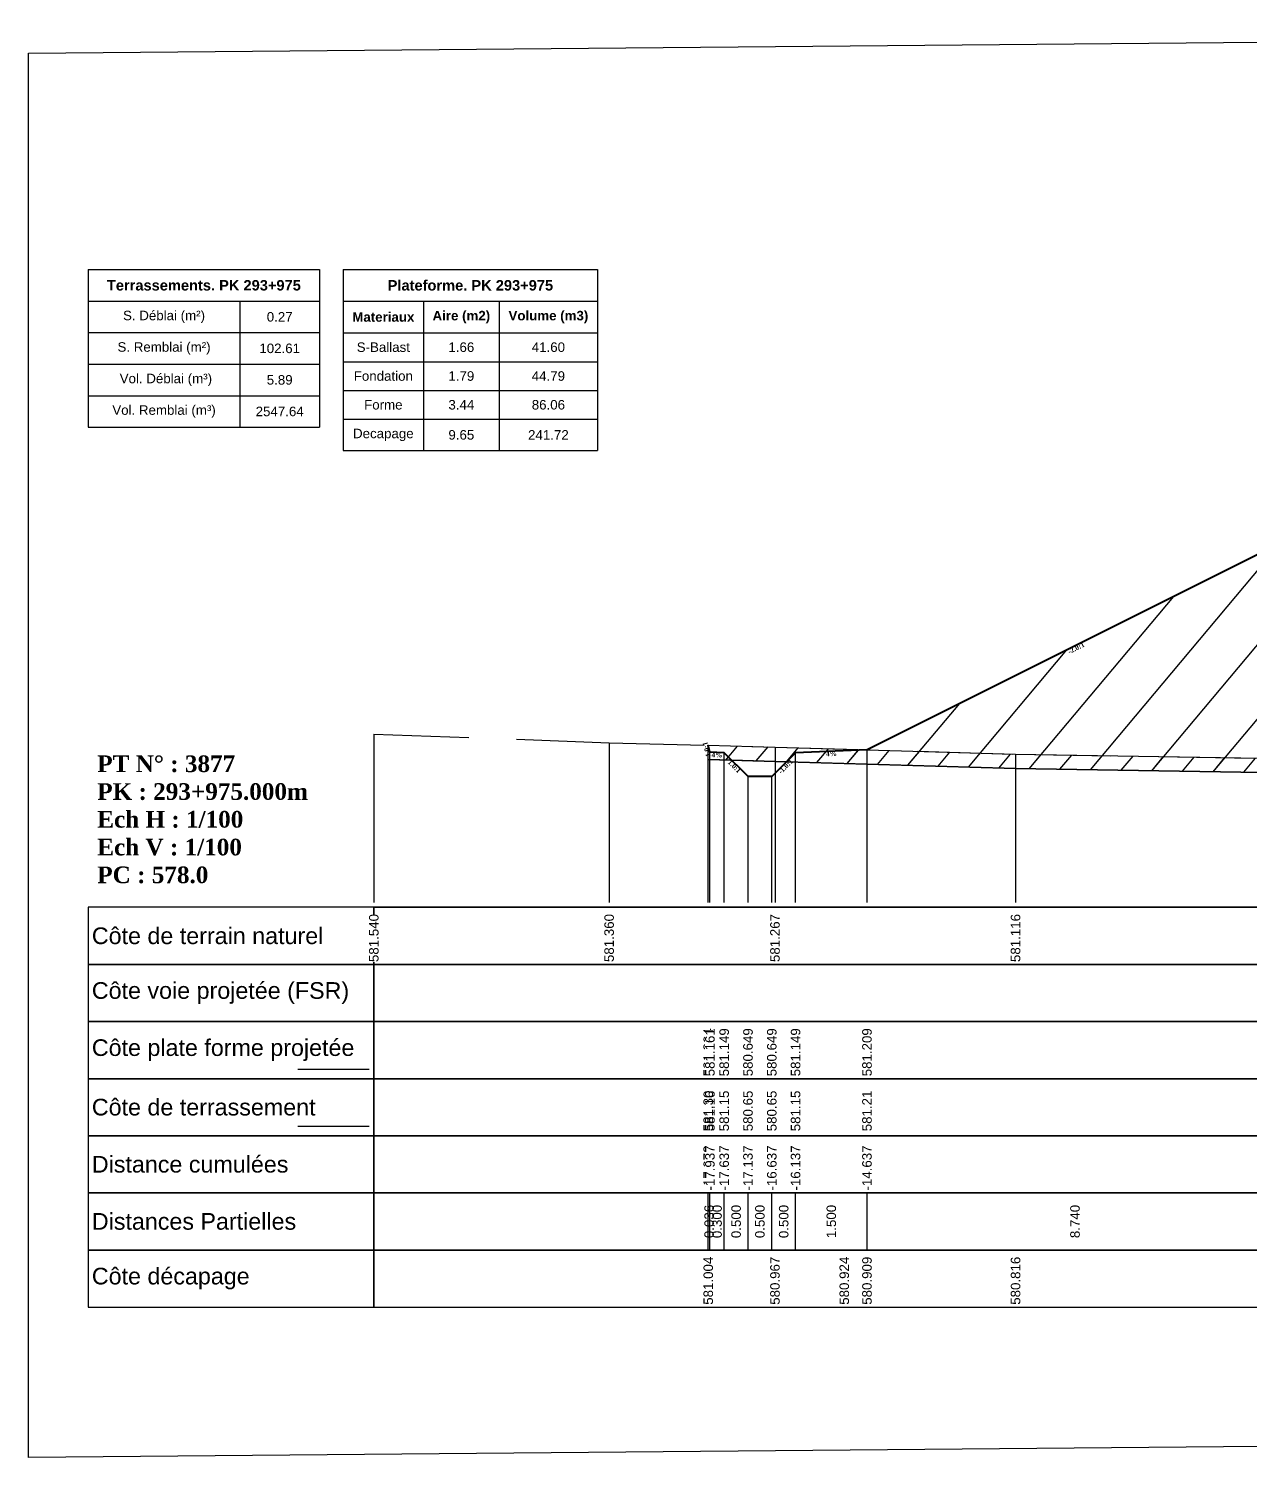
# Model space of a CAD drawing. Header units: millimetres. Extents: x 2762 to 3076, y 916 to 3305.
# Drawn here: x 2789.8 to 2815.47, y 1325.13 to 1355.15 of the extents above; entities that cross this region are included whole.
import ezdxf

# ---------------------------------------------------------------- set-up
doc = ezdxf.new("R2010")
doc.units = ezdxf.units.MM
doc.header["$LTSCALE"] = 2
doc.linetypes.add('CACHE', pattern=[9.525, 6.35, -3.175])
doc.linetypes.add('DASHED', pattern=[0.75, 0.5, -0.25])
for name, color, linetype in [('C-ANNO-TABL', 1, 'Continuous'), ('C-ANNO-TABL-TEXT', 150, 'Continuous'), ('C-ANNO-TABL-TITL', 150, 'Continuous'), ('C-ANNO-TABL-TTBL', 5, 'Continuous'), ('C-ROAD-CORR', 5, 'Continuous'), ('C-ROAD-SCTN', 7, 'Continuous')]:
    doc.layers.add(name, color=color, linetype=linetype)
doc.styles.add('ARIAL', font='arial.ttf')
doc.styles.add('C3D_Etiquette', font='romans.shx')
doc.styles.add('C3D_Profil_Travers', font='romans.shx')
doc.styles.get("Standard").update_dxf_attribs({"font": 'arial.ttf'})

msp = doc.modelspace()

# ---------------------------------------------------------------- hatches: boundary and pattern name
at = {"linetype": 'Continuous', "lineweight": -3}
h = msp.add_hatch(dxfattribs=at)
h.set_pattern_fill('_U', color=3, angle=50, style=0, pattern_type=0)
h.set_pattern_definition([(50, (2805.7278, 1339.7436), (-0.766044, 0.642788), [])])
h.paths.add_polyline_path([(2805.728, 1339.744), (2805.917, 1339.933), (2807.417, 1339.993), (2816.158, 1344.363), (2824.155, 1344.683), (2826.551, 1344.587), (2836.254, 1339.736), (2836.254, 1339.436), (2823.404, 1339.423), (2822.55, 1339.425), (2819.804, 1339.452), (2810.539, 1339.6)])
h.paths.add_polyline_path([(2804.082, 1339.788), (2804.082, 1340.088), (2804.117, 1339.945), (2804.417, 1339.933), (2804.576, 1339.775)])
h = msp.add_hatch(dxfattribs=at)
h.set_pattern_fill('_U', color=150, scale=0.5, angle=50, style=0, pattern_type=0)
h.set_pattern_definition([(50, (2805.7278, 1339.74364), (-0.383022, 0.321394), [])])
h.paths.add_polyline_path([(2805.728, 1339.744), (2805.917, 1339.933), (2807.417, 1339.993), (2810.539, 1339.9), (2819.804, 1339.752), (2822.55, 1339.725), (2823.404, 1339.723), (2836.254, 1339.736), (2836.254, 1339.436), (2823.404, 1339.423), (2822.55, 1339.425), (2819.804, 1339.452), (2810.539, 1339.6)])
h.paths.add_polyline_path([(2804.082, 1340.088), (2805.484, 1340.051), (2807.417, 1339.993), (2805.917, 1339.933), (2805.728, 1339.744), (2805.484, 1339.751), (2804.576, 1339.775), (2804.417, 1339.933), (2804.117, 1339.945)])
h.paths.add_polyline_path([(2804.082, 1339.788), (2804.082, 1340.088), (2804.117, 1339.945), (2804.417, 1339.933), (2804.576, 1339.775)])

# ---------------------------------------------------------------- linework, layer by layer
at = {"color": 253, "linetype": 'Continuous', "lineweight": -3}
for p, q in [((2807.417, 1339.993), (2816.158, 1344.363)), ((2804.082, 1340.088), (2805.484, 1340.051)), ((2804.117, 1339.945), (2804.082, 1340.088)), ((2804.082, 1339.788), (2804.082, 1340.088)), ((2804.082, 1340.088), (2804.117, 1339.945)), ((2804.082, 1339.788), (2804.082, 1340.088)), ((2804.082, 1340.088), (2804.117, 1339.945)), ((2805.484, 1340.051), (2807.417, 1339.993)), ((2804.576, 1339.775), (2804.082, 1339.788)), ((2804.576, 1339.775), (2804.082, 1339.788)), ((2804.417, 1339.933), (2804.117, 1339.945)), ((2804.117, 1339.945), (2804.417, 1339.933)), ((2804.117, 1339.945), (2804.417, 1339.933)), ((2804.576, 1339.775), (2804.417, 1339.933)), ((2804.417, 1339.933), (2804.576, 1339.775)), ((2804.417, 1339.933), (2804.576, 1339.775)), ((2805.484, 1339.751), (2804.576, 1339.775)), ((2804.576, 1339.775), (2805.484, 1339.751)), ((2804.917, 1339.433), (2804.576, 1339.775)), ((2805.728, 1339.744), (2805.417, 1339.433)), ((2805.728, 1339.744), (2805.484, 1339.751)), ((2805.484, 1339.751), (2805.728, 1339.744)), ((2805.728, 1339.744), (2805.917, 1339.933)), ((2805.917, 1339.933), (2805.728, 1339.744)), ((2805.728, 1339.744), (2805.917, 1339.933)), ((2810.539, 1339.6), (2805.728, 1339.744)), ((2810.539, 1339.6), (2805.728, 1339.744)), ((2805.917, 1339.933), (2807.417, 1339.993)), ((2807.417, 1339.993), (2805.917, 1339.933)), ((2805.917, 1339.933), (2807.417, 1339.993)), ((2807.417, 1339.993), (2810.539, 1339.9)), ((2810.539, 1339.9), (2819.804, 1339.752)), ((2805.417, 1339.433), (2804.917, 1339.433)), ((2819.804, 1339.452), (2810.539, 1339.6)), ((2819.804, 1339.452), (2810.539, 1339.6))]:
    msp.add_line(p, q, dxfattribs=at)
at = {"color": 105, "linetype": 'DASHED', "lineweight": -3, "ltscale": 2}
for p, q in [((2797.055, 1340.324), (2801.999, 1340.143)), ((2801.999, 1340.143), (2805.484, 1340.051)), ((2805.484, 1340.051), (2810.539, 1339.9)), ((2810.539, 1339.9), (2819.804, 1339.752))]:
    msp.add_line(p, q, dxfattribs=at)
at = {"color": 98, "linetype": 'CACHE', "lineweight": -3}
for p, q in [((2797.055, 1340.324), (2797.055, 1336.784)), ((2801.999, 1340.143), (2801.999, 1336.784)), ((2805.484, 1340.051), (2805.484, 1336.784)), ((2810.539, 1339.9), (2810.539, 1336.784))]:
    msp.add_line(p, q, dxfattribs=at)
at = {"color": 8, "linetype": 'CACHE', "lineweight": -3}
for p, q in [((2804.082, 1336.784), (2804.082, 1340.088)), ((2804.117, 1336.784), (2804.117, 1339.945)), ((2804.417, 1336.784), (2804.417, 1339.933)), ((2805.917, 1336.784), (2805.917, 1339.933)), ((2807.417, 1336.784), (2807.417, 1339.993)), ((2804.917, 1336.784), (2804.917, 1339.433)), ((2805.417, 1336.784), (2805.417, 1339.433))]:
    msp.add_line(p, q, dxfattribs=at)
at = {"color": 6, "linetype": 'Continuous', "lineweight": -3}
for p, q in [((2804.082, 1339.788), (2805.484, 1339.751)), ((2805.484, 1339.751), (2806.94, 1339.707)), ((2806.94, 1339.707), (2807.417, 1339.693)), ((2807.417, 1339.693), (2810.539, 1339.6)), ((2810.539, 1339.6), (2818.436, 1339.474))]:
    msp.add_line(p, q, dxfattribs=at)
at = {"color": 7, "linetype": 'Continuous', "lineweight": -3}
for p, q in [((2797.054, 1336.684), (2847.056, 1336.684)), ((2804.082, 1329.484), (2804.082, 1330.684)), ((2804.117, 1329.484), (2804.117, 1330.684)), ((2804.117, 1329.484), (2804.117, 1330.684)), ((2804.417, 1329.484), (2804.417, 1330.684)), ((2804.417, 1329.484), (2804.417, 1330.684)), ((2804.917, 1329.484), (2804.917, 1330.684)), ((2804.917, 1329.484), (2804.917, 1330.684)), ((2805.417, 1329.484), (2805.417, 1330.684)), ((2805.417, 1329.484), (2805.417, 1330.684)), ((2805.917, 1329.484), (2805.917, 1330.684)), ((2805.917, 1329.484), (2805.917, 1330.684)), ((2807.417, 1329.484), (2807.417, 1330.684)), ((2807.417, 1329.484), (2807.417, 1330.684))]:
    msp.add_line(p, q, dxfattribs=at)
at = {"color": 154, "linetype": 'Continuous', "lineweight": -3}
msp.add_line((2795.454, 1333.284), (2796.954, 1333.284), dxfattribs=at)
at = {"color": 1, "linetype": 'Continuous', "lineweight": -3}
msp.add_line((2795.454, 1332.084), (2796.954, 1332.084), dxfattribs=at)
at = {"color": 7, "linetype": 'Continuous', "lineweight": -3}
for points in [[(2797.054, 1335.484), (2797.054, 1336.684), (2791.054, 1336.684), (2791.054, 1335.484)], [(2797.054, 1335.484), (2847.056, 1335.484), (2847.056, 1336.684), (2797.054, 1336.684)], [(2797.054, 1334.284), (2797.054, 1335.484), (2791.054, 1335.484), (2791.054, 1334.284)], [(2797.054, 1334.284), (2847.056, 1334.284), (2847.056, 1335.484), (2797.054, 1335.484)], [(2797.054, 1333.084), (2797.054, 1334.284), (2791.054, 1334.284), (2791.054, 1333.084)], [(2797.054, 1333.084), (2847.056, 1333.084), (2847.056, 1334.284), (2797.054, 1334.284)], [(2797.054, 1331.884), (2797.054, 1333.084), (2791.054, 1333.084), (2791.054, 1331.884)], [(2797.054, 1331.884), (2847.056, 1331.884), (2847.056, 1333.084), (2797.054, 1333.084)], [(2797.054, 1330.684), (2797.054, 1331.884), (2791.054, 1331.884), (2791.054, 1330.684)], [(2797.054, 1330.684), (2847.056, 1330.684), (2847.056, 1331.884), (2797.054, 1331.884)], [(2797.054, 1329.484), (2797.054, 1330.684), (2791.054, 1330.684), (2791.054, 1329.484)], [(2797.054, 1329.484), (2847.056, 1329.484), (2847.056, 1330.684), (2797.054, 1330.684)], [(2797.054, 1328.284), (2797.054, 1329.484), (2791.054, 1329.484), (2791.054, 1328.284)], [(2797.054, 1328.284), (2847.056, 1328.284), (2847.056, 1329.484), (2797.054, 1329.484)]]:
    msp.add_3dface(points, dxfattribs=at)
at = {"layer": 'C-ANNO-TABL', "color": 7, "linetype": 'Continuous', "lineweight": -3}
for p, q in [((2791.054, 1349.419), (2794.239, 1349.419)), ((2794.239, 1349.419), (2795.913, 1349.419)), ((2794.239, 1349.419), (2794.239, 1348.757)), ((2796.413, 1349.416), (2798.095, 1349.416)), ((2798.095, 1349.416), (2799.691, 1349.416)), ((2798.095, 1349.416), (2798.095, 1348.754)), ((2799.691, 1349.416), (2801.753, 1349.416)), ((2799.691, 1349.416), (2799.691, 1348.754)), ((2791.054, 1348.757), (2794.239, 1348.757)), ((2794.239, 1348.757), (2795.913, 1348.757)), ((2794.239, 1348.757), (2794.239, 1348.095)), ((2796.413, 1348.754), (2798.095, 1348.754)), ((2798.095, 1348.754), (2799.691, 1348.754)), ((2798.095, 1348.754), (2798.095, 1348.147)), ((2799.691, 1348.754), (2801.753, 1348.754)), ((2799.691, 1348.754), (2799.691, 1348.147)), ((2796.413, 1348.147), (2798.095, 1348.147)), ((2798.095, 1348.147), (2799.691, 1348.147)), ((2798.095, 1348.147), (2798.095, 1347.543)), ((2799.691, 1348.147), (2801.753, 1348.147)), ((2799.691, 1348.147), (2799.691, 1347.543)), ((2791.054, 1348.095), (2794.239, 1348.095)), ((2794.239, 1348.095), (2795.913, 1348.095)), ((2794.239, 1348.095), (2794.239, 1347.432)), ((2796.413, 1347.543), (2798.095, 1347.543)), ((2798.095, 1347.543), (2799.691, 1347.543)), ((2798.095, 1347.543), (2798.095, 1346.939)), ((2799.691, 1347.543), (2801.753, 1347.543)), ((2799.691, 1347.543), (2799.691, 1346.939)), ((2791.054, 1347.432), (2794.239, 1347.432)), ((2794.239, 1347.432), (2795.913, 1347.432)), ((2794.239, 1347.432), (2794.239, 1346.77)), ((2796.413, 1346.939), (2798.095, 1346.939)), ((2798.095, 1346.939), (2799.691, 1346.939)), ((2798.095, 1346.939), (2798.095, 1346.28)), ((2799.691, 1346.939), (2801.753, 1346.939)), ((2799.691, 1346.939), (2799.691, 1346.28))]:
    msp.add_line(p, q, dxfattribs=at)
at = {"layer": 'C-ANNO-TABL-TTBL', "color": 7, "linetype": 'Continuous', "lineweight": -3}
for p, q in [((2791.054, 1350.084), (2795.913, 1350.084)), ((2791.054, 1350.084), (2791.054, 1349.419)), ((2795.913, 1350.084), (2795.913, 1349.419)), ((2796.413, 1350.084), (2801.753, 1350.084)), ((2796.413, 1350.084), (2796.413, 1349.416)), ((2801.753, 1350.084), (2801.753, 1349.416)), ((2791.054, 1349.419), (2791.054, 1348.757)), ((2795.913, 1349.419), (2795.913, 1348.757)), ((2796.413, 1349.416), (2796.413, 1348.754)), ((2801.753, 1349.416), (2801.753, 1348.754)), ((2791.054, 1348.757), (2791.054, 1348.095)), ((2795.913, 1348.757), (2795.913, 1348.095)), ((2796.413, 1348.754), (2796.413, 1348.147)), ((2801.753, 1348.754), (2801.753, 1348.147)), ((2796.413, 1348.147), (2796.413, 1347.543)), ((2801.753, 1348.147), (2801.753, 1347.543)), ((2791.054, 1348.095), (2791.054, 1347.432)), ((2795.913, 1348.095), (2795.913, 1347.432)), ((2796.413, 1347.543), (2796.413, 1346.939)), ((2801.753, 1347.543), (2801.753, 1346.939)), ((2791.054, 1347.432), (2791.054, 1346.77)), ((2795.913, 1347.432), (2795.913, 1346.77)), ((2796.413, 1346.939), (2796.413, 1346.28)), ((2801.753, 1346.939), (2801.753, 1346.28)), ((2791.054, 1346.77), (2794.239, 1346.77)), ((2794.239, 1346.77), (2795.913, 1346.77)), ((2796.413, 1346.28), (2798.095, 1346.28)), ((2798.095, 1346.28), (2799.691, 1346.28)), ((2799.691, 1346.28), (2801.753, 1346.28))]:
    msp.add_line(p, q, dxfattribs=at)
at = {"layer": 'C-ROAD-CORR', "color": 1, "linetype": 'Continuous', "lineweight": 40}
for p, q in [((2816.158, 1344.363), (2807.417, 1339.993)), ((2804.117, 1339.945), (2804.082, 1340.088)), ((2804.417, 1339.933), (2804.117, 1339.945)), ((2804.917, 1339.433), (2804.417, 1339.933)), ((2805.917, 1339.933), (2805.417, 1339.433)), ((2807.417, 1339.993), (2805.917, 1339.933)), ((2805.417, 1339.433), (2804.917, 1339.433))]:
    msp.add_line(p, q, dxfattribs=at)
at = {"layer": 'C-ROAD-CORR', "color": 1, "linetype": 'Continuous', "lineweight": -3}
for p, q in [((2804.917, 1339.433), (2804.417, 1339.933)), ((2805.917, 1339.933), (2805.417, 1339.433))]:
    msp.add_line(p, q, dxfattribs=at)
at = {"layer": 'C-ROAD-SCTN', "color": 154, "linetype": 'Continuous', "lineweight": -3}
for p, q in [((2807.417, 1339.993), (2816.158, 1344.363)), ((2804.082, 1340.088), (2804.117, 1339.945)), ((2804.117, 1339.945), (2804.417, 1339.933)), ((2804.417, 1339.933), (2804.917, 1339.433)), ((2805.417, 1339.433), (2805.917, 1339.933)), ((2805.917, 1339.933), (2807.417, 1339.993)), ((2804.917, 1339.433), (2805.417, 1339.433))]:
    msp.add_line(p, q, dxfattribs=at)
at = {"layer": 'C-ROAD-SCTN', "color": 1, "linetype": 'Continuous', "lineweight": -3}
for p, q in [((2807.417, 1339.993), (2816.158, 1344.363)), ((2804.082, 1340.088), (2804.117, 1339.945)), ((2804.117, 1339.945), (2804.417, 1339.933)), ((2804.417, 1339.933), (2804.917, 1339.433)), ((2805.417, 1339.433), (2805.917, 1339.933)), ((2805.917, 1339.933), (2807.417, 1339.993)), ((2804.917, 1339.433), (2805.417, 1339.433))]:
    msp.add_line(p, q, dxfattribs=at)

# ---------------------------------------------------------------- texts
at = {"color": 7, "linetype": 'Continuous', "lineweight": -3, "char_height": 0.1, "style": 'C3D_Etiquette'}
for s, insert, width, attachment_point, rotation in [('{\\fTimes New Roman|b1|i0|c0|p18;-2.0:1}', (2811.789, 1342.175), 0.34598, 2, 26.5651), ('{\\fTimes New Roman|b1|i0|c0|p18;1.0:1}', (2804.096, 1340.016), 0.29446, 8, 104.0362), ('{\\fTimes New Roman|b1|i0|c0|p18;4%}', (2804.267, 1339.935), 0.37094, 2, 357.7094), ('{\\fTimes New Roman|b1|i0|c0|p18;1.0:1}', (2804.665, 1339.68), 0.29001, 2, 315), ('{\\fTimes New Roman|b1|i0|c0|p18;-1.0:1}', (2805.67, 1339.68), 0.34598, 2, 45), ('{\\fTimes New Roman|b1|i0|c0|p18;4%}', (2806.668, 1339.959), 0.42071, 2, 2.2906)]:
    msp.add_mtext(s, dxfattribs=dict(at, insert=insert, width=width, attachment_point=attachment_point, rotation=rotation))
at = {"color": 7, "linetype": 'Continuous', "lineweight": -3, "char_height": 0.35}
for s, insert, attachment_point, style in [('{\\fTimes New Roman|b1|i0|c0|p18;PT N° : 3877\\PPK : 293+975.000m\\PEch H : 1/100\\PEch V : 1/100\\PPC : 578.0}', (2791.243, 1337.184), 7, 'C3D_Profil_Travers'), ('{\\fArial|b0|i0|c0|p34;Côte de terrain naturel}', (2791.129, 1336.084), 4, 'C3D_Etiquette'), ('{\\fArial|b0|i0|c0|p34;Côte plate forme projetée}', (2791.129, 1333.684), 4, 'C3D_Etiquette'), ('{\\fArial|b0|i0|c0|p34;Côte de terrassement}', (2791.129, 1332.484), 4, 'C3D_Etiquette'), ('{\\fArial|b0|i0|c0|p34;Distance cumulées}', (2791.129, 1331.284), 4, 'C3D_Etiquette'), ('{\\fArial|b0|i0|c0|p34;Distances Partielles}', (2791.129, 1330.084), 4, 'C3D_Etiquette'), ('{\\fArial|b0|i0|c0|p34;Côte décapage}', (2791.129, 1328.884), 4, 'C3D_Etiquette')]:
    msp.add_mtext(s, dxfattribs=dict(at, insert=insert, attachment_point=attachment_point, style=style))
at = {"color": 7, "linetype": 'Continuous', "lineweight": -3, "insert": (2791.129, 1334.884), "char_height": 0.35, "attachment_point": 4}
msp.add_mtext('{\\fArial|b0|i0|c0|p34;Côte voie projetée (FSR)}', dxfattribs=at)
at = {"color": 7, "linetype": 'Continuous', "lineweight": -3, "char_height": 0.2, "rotation": 90, "style": 'C3D_Profil_Travers'}
for s, insert, attachment_point in [('{\\fArial|b0|i0|c0|p34;581.30}', (2804.082, 1331.979), 4), ('{\\fArial|b0|i0|c0|p34;581.16}', (2804.117, 1331.979), 4), ('{\\fArial|b0|i0|c0|p34;581.15}', (2804.417, 1331.979), 4), ('{\\fArial|b0|i0|c0|p34;580.65}', (2804.917, 1331.979), 4), ('{\\fArial|b0|i0|c0|p34;580.65}', (2805.417, 1331.979), 4), ('{\\fArial|b0|i0|c0|p34;581.15}', (2805.917, 1331.979), 4), ('{\\fArial|b0|i0|c0|p34;581.21}', (2807.417, 1331.979), 4), ('{\\fArial|b0|i0|c0|p34;0.036}', (2804.1, 1330.084), 5), ('{\\fArial|b0|i0|c0|p34;0.300}', (2804.267, 1330.084), 5), ('{\\fArial|b0|i0|c0|p34;0.500}', (2804.667, 1330.084), 5), ('{\\fArial|b0|i0|c0|p34;0.500}', (2805.167, 1330.084), 5), ('{\\fArial|b0|i0|c0|p34;0.500}', (2805.667, 1330.084), 5), ('{\\fArial|b0|i0|c0|p34;1.500}', (2806.667, 1330.084), 5), ('{\\fArial|b0|i0|c0|p34;8.740}', (2811.788, 1330.084), 5)]:
    msp.add_mtext(s, dxfattribs=dict(at, insert=insert, attachment_point=attachment_point))
at = {"layer": 'C-ANNO-TABL-TEXT', "color": 7, "linetype": 'Continuous', "lineweight": -3, "char_height": 0.2, "attachment_point": 5, "style": 'ARIAL'}
for s, insert in [('{\\fArial|b0|i0|c0|p34;\\C7;0.27}', (2795.076, 1349.088)), ('{\\fArial|b0|i0|c0|p34;\\C7;102.61}', (2795.076, 1348.426)), ('{\\fArial|b0|i0|c0|p34;\\C7;S-Ballast}', (2797.254, 1348.451)), ('{\\fArial|b0|i0|c0|p34;\\C7;1.66}', (2798.893, 1348.451)), ('{\\C18;\\c0;41.60}', (2800.722, 1348.451)), ('{\\fArial|b0|i0|c0|p34;\\C7;5.89}', (2795.076, 1347.764)), ('{\\fArial|b0|i0|c0|p34;\\C7;Fondation}', (2797.254, 1347.845)), ('{\\fArial|b0|i0|c0|p34;\\C7;1.79}', (2798.893, 1347.845)), ('{\\C18;\\c0;44.79}', (2800.722, 1347.845)), ('{\\fArial|b0|i0|c0|p34;\\C7;Forme}', (2797.254, 1347.241)), ('{\\fArial|b0|i0|c0|p34;\\C7;3.44}', (2798.893, 1347.241)), ('{\\C18;\\c0;86.06}', (2800.722, 1347.241)), ('{\\fArial|b0|i0|c0|p34;\\C7;2547.64}', (2795.076, 1347.101)), ('{\\fArial|b0|i0|c0|p34;\\C7;Decapage}', (2797.254, 1346.609)), ('{\\fArial|b0|i0|c0|p34;\\C7;9.65}', (2798.893, 1346.609)), ('{\\C18;\\c0;241.72}', (2800.722, 1346.609))]:
    msp.add_mtext(s, dxfattribs=dict(at, insert=insert))
at = {"layer": 'C-ANNO-TABL-TITL', "color": 7, "linetype": 'Continuous', "lineweight": -3, "attachment_point": 5, "style": 'ARIAL'}
for s, insert, char_height in [('{\\fArial|b1|i0|c0|p34;\\C7;Terrassements. PK 293+975}', (2793.483, 1349.751), 0.22), ('{\\fArial|b1|i0|c0|p34;\\C18;\\c0;Plateforme. PK 293+975}', (2799.083, 1349.75), 0.22), ('{\\fArial|b0|i0|c0|p34;\\C7;S. Déblai (m²) }', (2792.646, 1349.088), 0.2), ('{\\fArial|b1|i0|c0|p34;\\C7;Materiaux   }', (2797.254, 1349.085), 0.2), ('{\\fArial|b1|i0|c0|p34;\\C7;Aire (m2)}', (2798.893, 1349.085), 0.2), ('{\\fArial|b1|i0|c0|p34;\\C7;Volume (m3)}', (2800.722, 1349.085), 0.2), ('{\\fArial|b0|i0|c0|p34;\\C7;S. Remblai (m²) }', (2792.646, 1348.426), 0.2), ('{\\fArial|b0|i0|c0|p34;\\C7; Vol. Déblai (m³) }', (2792.646, 1347.764), 0.2), ('{\\fArial|b0|i0|c0|p34;\\C7;Vol. Remblai (m³)}', (2792.646, 1347.101), 0.2)]:
    msp.add_mtext(s, dxfattribs=dict(at, insert=insert, char_height=char_height))

# ---------------------------------------------------------------- next in the draw order: texts
at = {"color": 7, "linetype": 'Continuous', "lineweight": -3, "char_height": 0.2, "attachment_point": 4, "rotation": 90, "style": 'C3D_Profil_Travers', "bg_fill": 3, "box_fill_scale": 1.000375, "bg_fill_color": 256, "bg_fill_true_color": 13158600, "bg_fill_transparency": 0}
for s, insert, width in [('{\\fArial|b0|i0|c0|p34;581.540}', (2797.055, 1335.534), 0.99484), ('{\\fArial|b0|i0|c0|p34;581.360}', (2801.999, 1335.534), 0.99484), ('{\\fArial|b0|i0|c0|p34;581.267}', (2805.484, 1335.534), 0.99553), ('{\\fArial|b0|i0|c0|p34;581.116}', (2810.539, 1335.534), 0.99539), ('{\\fArial|b0|i0|c0|p34;581.304}', (2804.082, 1333.134), 0.99471), ('{\\fArial|b0|i0|c0|p34;580.649}', (2804.917, 1333.134), 0.99595), ('{\\fArial|b0|i0|c0|p34;580.649}', (2805.417, 1333.134), 0.99595), ('{\\fArial|b0|i0|c0|p34;581.149}', (2805.917, 1333.134), 0.99595), ('{\\fArial|b0|i0|c0|p34;581.209}', (2807.417, 1333.134), 0.99595), ('{\\fArial|b0|i0|c0|p34;\\C256;-17.973}', (2804.082, 1330.734), 0.93532), ('{\\fArial|b0|i0|c0|p34;\\C256;-17.137}', (2804.917, 1330.734), 0.93532), ('{\\fArial|b0|i0|c0|p34;\\C256;-16.637}', (2805.417, 1330.734), 0.93532), ('{\\fArial|b0|i0|c0|p34;\\C256;-16.137}', (2805.917, 1330.734), 0.93532), ('{\\fArial|b0|i0|c0|p34;\\C256;-14.637}', (2807.417, 1330.734), 0.93532), ('{\\fArial|b0|i0|c0|p34;581.004}', (2804.082, 1328.334), 0.99471), ('{\\fArial|b0|i0|c0|p34;580.967}', (2805.484, 1328.334), 0.99553), ('{\\fArial|b0|i0|c0|p34;580.924}', (2806.94, 1328.334), 0.99471), ('{\\fArial|b0|i0|c0|p34;580.909}', (2807.417, 1328.334), 0.99595), ('{\\fArial|b0|i0|c0|p34;580.816}', (2810.539, 1328.334), 0.99539)]:
    msp.add_mtext(s, dxfattribs=dict(at, insert=insert, width=width))

# ---------------------------------------------------------------- next in the draw order: texts
for s, insert, width in [('{\\fArial|b0|i0|c0|p34;581.161}', (2804.117, 1333.134), 0.95654), ('{\\fArial|b0|i0|c0|p34;\\C256;-17.937}', (2804.117, 1330.734), 0.93532)]:
    msp.add_mtext(s, dxfattribs=dict(at, insert=insert, width=width))

# ---------------------------------------------------------------- next in the draw order: texts
for s, insert, width in [('{\\fArial|b0|i0|c0|p34;581.149}', (2804.417, 1333.134), 0.99595), ('{\\fArial|b0|i0|c0|p34;\\C256;-17.637}', (2804.417, 1330.734), 0.93532)]:
    msp.add_mtext(s, dxfattribs=dict(at, insert=insert, width=width))

# ---------------------------------------------------------------- next in the draw order: linework, layer by layer
msp.add_lwpolyline([(2789.8, 1354.627), (2847.862, 1355.145), (2847.862, 1325.645), (2789.8, 1325.127)], close=True)

doc.saveas('drawing.dxf')
